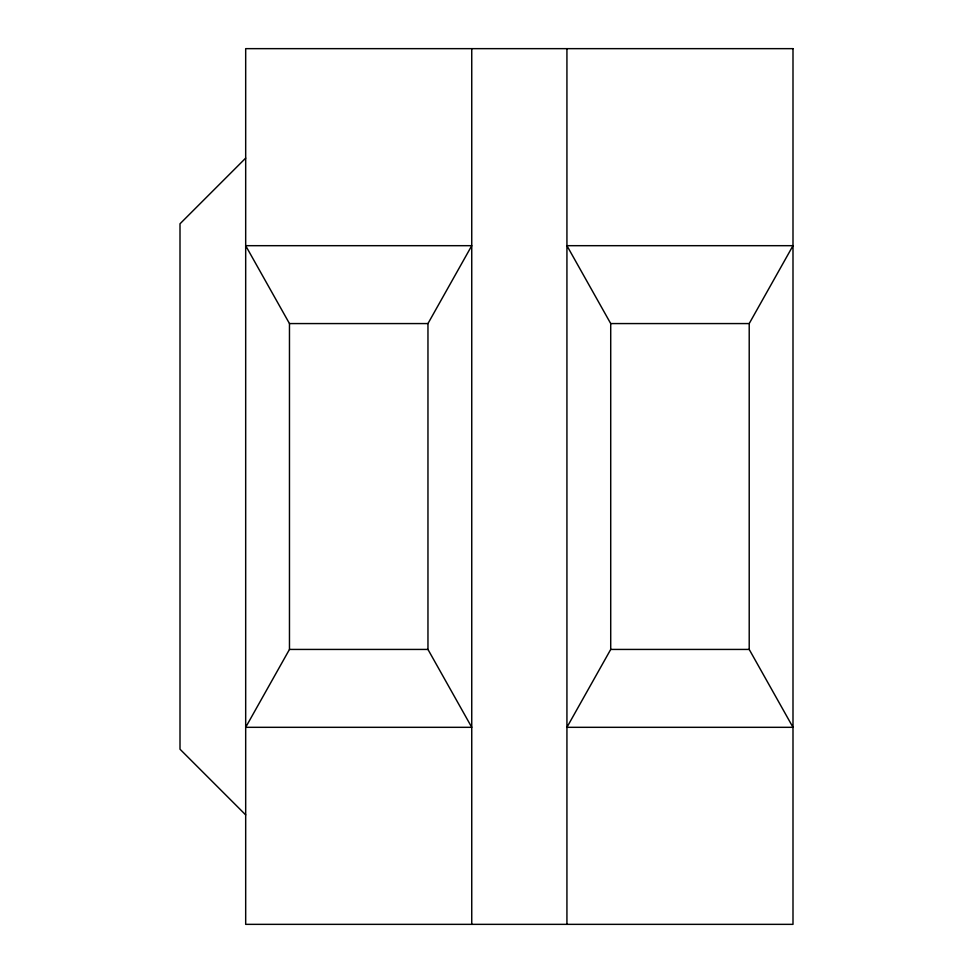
<?xml version="1.0" encoding="UTF-8"?>
<svg xmlns="http://www.w3.org/2000/svg" width="973" height="973" viewBox="0 0 973 973"><rect width="100%" height="100%" fill="white"/><g stroke="black" fill="none" stroke-linecap="round" stroke-linejoin="round"><path stroke-width="1.46" d="M427.962 323.571L471.747 245.683L245.683 245.683L289.468 323.571L289.468 649.429L245.683 727.317L471.747 727.317L427.962 649.429L427.962 323.571L289.468 323.571M749.21 323.571L792.995 245.683L566.931 245.683L610.716 323.571L610.716 649.429L566.931 727.317L792.995 727.317L749.21 649.429L749.21 323.571L610.716 323.571M245.683 158.113L180.005 223.79L180.005 749.21L245.683 814.888M289.468 649.429L427.962 649.429M610.716 649.429L749.21 649.429M566.931 48.65L566.931 924.35M471.747 48.65L471.747 924.35M792.995 48.65L245.683 48.65L245.683 924.35L792.995 924.35L792.995 48.65"/></g></svg>
